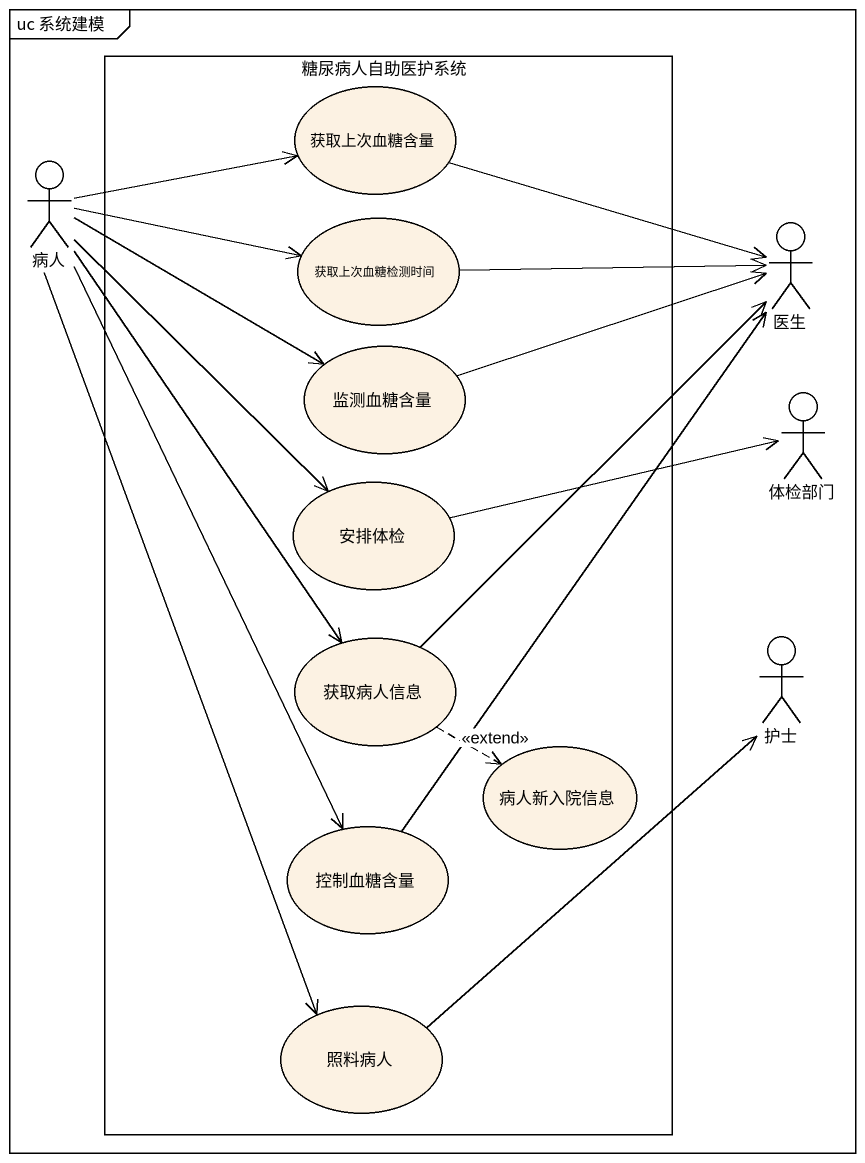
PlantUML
@startuml
mainframe uc 系统建模
rectangle 糖尿病人自助医护系统 {
  usecase 获取上次血糖含量
  usecase 获取上次血糖检测时间
  usecase 监测血糖含量
  usecase 安排体检
  usecase 获取病人信息
  usecase 病人新入院信息
  usecase 控制血糖含量
  usecase 照料病人
}
actor 病人
actor 医生
actor 体检部门
actor 护士
获取上次血糖含量 -right-> 医生
病人 -right-> 获取上次血糖含量
病人 -right-> 获取上次血糖检测时间
病人 -right-> 监测血糖含量
病人 --> 安排体检
病人 --> 获取病人信息
病人 --> 控制血糖含量
病人 --> 照料病人
获取上次血糖检测时间 -right-> 医生
监测血糖含量 -right-> 医生
安排体检 -right-> 体检部门
获取病人信息 -up-> 医生
获取病人信息 .right.> 病人新入院信息 : <<extend>>
控制血糖含量 -up-> 医生
照料病人 -up-> 护士
@enduml
